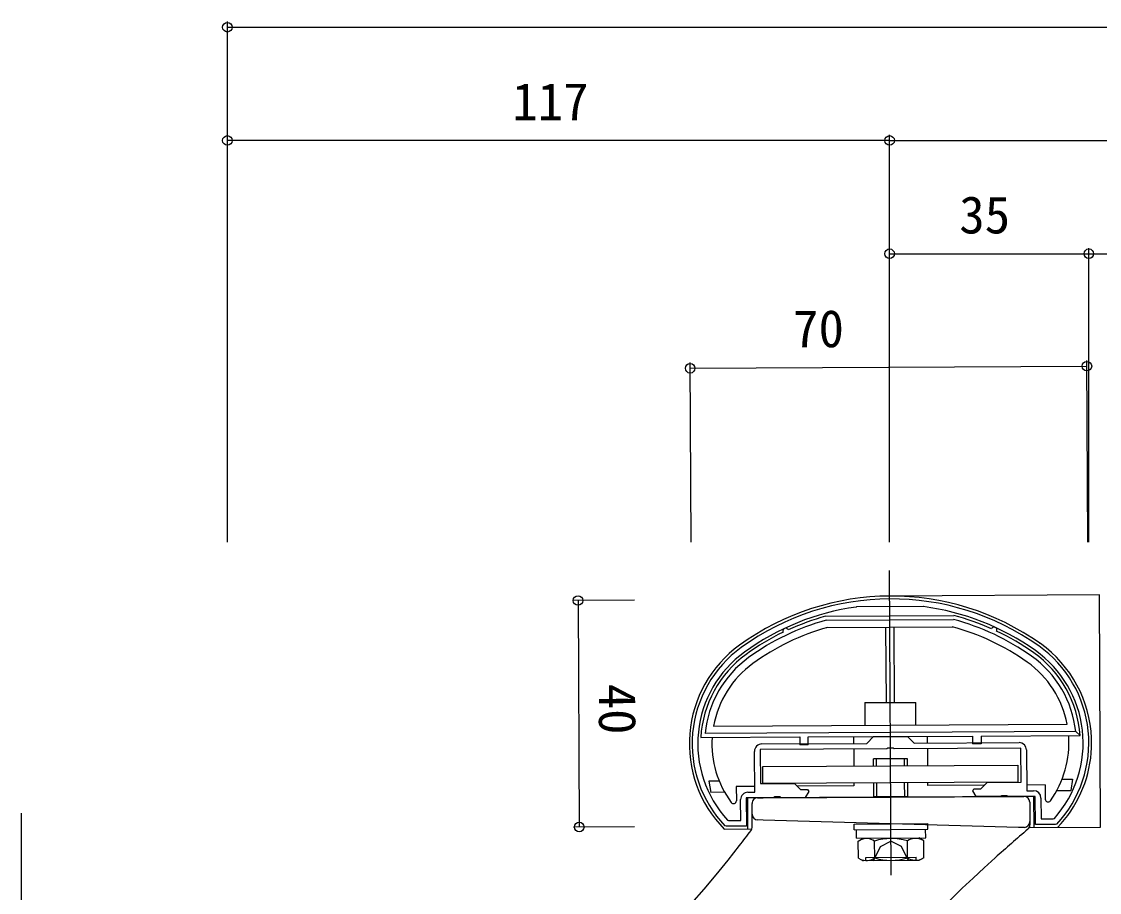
# Model space of a CAD drawing. Units: millimetres, scale not verified. Extents: x -693 to 693, y -1120 to 1121.
# Drawn here: x -308.2 to -118, y -639.1 to -485.4 of the extents above; entities that cross this region are included whole.
import ezdxf
from ezdxf.enums import TextEntityAlignment as Align

# ---------------------------------------------------------------- set-up
doc = ezdxf.new("R2010")
doc.units = ezdxf.units.MM
doc.header["$LTSCALE"] = 6
for name, color, linetype in [('0-2_YKK_11', 7, 'Continuous'), ('0-3_YKK_12', 2, 'Continuous'), ('0-4_YKK_13', 4, 'Continuous'), ('0-6_YKK_D', 6, 'Continuous')]:
    doc.layers.add(name, color=color, linetype=linetype)
doc.styles.add('ＭＳ ゴシック', font='')
doc.styles.get('ＭＳ ゴシック').set_extended_font_data('MS Gothic')

msp = doc.modelspace()

# ---------------------------------------------------------------- linework, layer by layer
at = {"layer": '0-2_YKK_11'}
msp.add_line((-150.628, -612.778), (-132.128, -612.681), dxfattribs=at)
for points in [[(-149.014, -588.672), (-149.055, -588.67), (-160.853, -588.731), (-160.894, -588.734)], [(-177.528, -612.919), (-159.028, -612.822), (-157.834, -611.616), (-151.834, -611.584), (-150.628, -612.778)], [(-131.823, -613.68), (-154.152, -613.797), (-154.344, -613.655), (-155.302, -613.66), (-155.493, -613.804), (-177.822, -613.921), (-177.791, -619.92), (-171.791, -619.889), (-170.685, -620.983), (-169.458, -620.977), (-169.26, -621.316), (-169.867, -622.379), (-174.107, -622.401), (-174.299, -622.259), (-175.258, -622.264), (-175.449, -622.408), (-180.278, -622.434), (-180.252, -627.433), (-183.819, -627.452), (-184.038, -627.359)], [(-179.983, -621.432), (-178.783, -621.426), (-178.821, -614.226)], [(-125.467, -627.052), (-125.685, -627.148), (-129.252, -627.166), (-129.278, -622.166), (-134.108, -622.192), (-134.3, -622.05), (-135.258, -622.055), (-135.449, -622.199), (-139.69, -622.221), (-140.307, -621.164), (-140.112, -620.823), (-138.886, -620.817), (-137.791, -619.711), (-131.791, -619.68), (-131.823, -613.68)], [(-130.821, -613.974), (-130.784, -621.174), (-129.584, -621.168)], [(-183.609, -626.352), (-183.386, -626.45), (-181.257, -626.439), (-181.276, -622.739)], [(-128.277, -622.461), (-128.257, -626.161), (-126.128, -626.15), (-125.906, -626.05)]]:
    msp.add_lwpolyline(points, dxfattribs=at)
for centre, radius, start, end in [((-154.726, -632.3), 45, 54.61468, 125.98534), ((-154.726, -632.3), 44, 98.05817, 125.98534), ((-154.726, -632.3), 44, 54.61468, 82.54185), ((-168.828, -612.88), 21, 125.98534, 223.58916), ((-168.828, -612.88), 20, 125.98534, 222.34584), ((-140.828, -612.733), 20, 318.2541, 54.61468), ((-140.828, -612.733), 21, 317.01084, 54.61468), ((-177.521, -614.219), 1.3, 90.29998, 180.30002), ((-132.121, -613.981), 1.3, 0.3, 90.29998), ((-179.976, -622.732), 1.3, 90.29998, 180.30002), ((-129.577, -622.468), 1.3, 0.3, 90.29998)]:
    msp.add_arc(centre, radius, start, end, dxfattribs=at)
at = {"layer": '0-3_YKK_12'}
msp.add_line((-308.155, -738.594), (-308.155, -625.159), dxfattribs=at)
at = {"layer": '0-4_YKK_13'}
for p, q in [((-154.706, -636.07), (-154.988, -582.301)), ((-117.964, -586.607), (-154.964, -586.8)), ((-117.75, -627.606), (-117.964, -586.607)), ((-166.27, -590.36), (-143.621, -590.241)), ((-166.173, -591.059), (-143.71, -590.942)), ((-166.059, -592.359), (-143.811, -592.242)), ((-155.685, -592.304), (-155.616, -605.604)), ((-154.116, -605.596), (-154.185, -592.296)), ((-128.604, -595.045), (-128.378, -595.205)), ((-159.365, -605.624), (-150.366, -605.577)), ((-159.365, -605.624), (-159.345, -609.624)), ((-150.345, -609.577), (-150.366, -605.577)), ((-186.048, -609.764), (-123.641, -609.437)), ((-188.296, -611.775), (-170.834, -611.684)), ((-122.135, -610.729), (-187.54, -611.071)), ((-170.834, -611.684), (-170.827, -613.084)), ((-169.334, -611.676), (-140.334, -611.524)), ((-169.327, -613.076), (-169.334, -611.676)), ((-161.334, -611.634), (-161.328, -612.834)), ((-148.334, -611.566), (-148.328, -612.766)), ((-140.334, -611.524), (-140.327, -612.924)), ((-138.834, -611.516), (-121.372, -611.425)), ((-138.834, -611.516), (-138.827, -612.916)), ((-121.372, -611.425), (-122.135, -610.729)), ((-169.327, -613.076), (-170.827, -613.084)), ((-161.322, -613.834), (-161.307, -616.834)), ((-148.323, -613.766), (-148.307, -616.766)), ((-138.827, -612.916), (-140.327, -612.924)), ((-151.814, -615.526), (-157.813, -615.557)), ((-157.807, -616.816), (-157.813, -615.557)), ((-157.267, -616.813), (-157.273, -615.555)), ((-152.347, -616.787), (-152.353, -615.529)), ((-151.807, -616.784), (-151.814, -615.526)), ((-185.043, -619.462), (-186.898, -619.471)), ((-186.898, -619.471), (-186.535, -621.47)), ((-161.291, -619.834), (-161.288, -620.334)), ((-157.779, -622.211), (-157.791, -619.816)), ((-157.239, -622.208), (-157.251, -619.813)), ((-152.319, -622.182), (-152.331, -619.787)), ((-151.779, -622.18), (-151.791, -619.784)), ((-148.291, -619.766), (-148.289, -620.266)), ((-184.082, -621.457), (-186.535, -621.47)), ((-178.788, -620.426), (-182.038, -620.443)), ((-182.038, -620.443), (-182.025, -622.946)), ((-161.288, -620.334), (-171.288, -620.386)), ((-138.289, -620.214), (-148.289, -620.266)), ((-127.539, -620.157), (-130.789, -620.174)), ((-127.539, -620.157), (-127.526, -622.661)), ((-125.485, -621.15), (-123.032, -621.137)), ((-129.528, -622.168), (-180.028, -622.432)), ((-179.999, -627.932), (-180.028, -622.432)), ((-179.252, -625.321), (-179.262, -623.428)), ((-178.268, -622.423), (-177.302, -622.418)), ((-157.779, -622.211), (-151.779, -622.18)), ((-157.761, -622.316), (-157.779, -622.211)), ((-157.239, -622.208), (-157.249, -622.313)), ((-152.319, -622.182), (-152.307, -622.287)), ((-151.795, -622.284), (-151.779, -622.18)), ((-130.263, -623.172), (-130.245, -626.636)), ((-129.5, -627.668), (-129.528, -622.168)), ((-179.24, -627.594), (-179.252, -625.321)), ((-177.317, -626.344), (-178.282, -626.316)), ((-132.239, -627.682), (-177.317, -626.344)), ((-161.253, -627.053), (-148.253, -626.985)), ((-161.248, -628.053), (-161.253, -627.053)), ((-148.248, -627.985), (-148.253, -626.985)), ((-131.205, -627.641), (-132.239, -627.682)), ((-130.354, -627.672), (-117.75, -627.606)), ((-130.245, -626.636), (-130.242, -627.207)), ((-184.158, -627.954), (-179.298, -627.928)), ((-161.248, -628.053), (-148.248, -627.985)), ((-160.797, -629.573), (-160.805, -628.051)), ((-160.797, -629.573), (-148.615, -629.509)), ((-159.648, -629.567), (-149.833, -629.516)), ((-148.964, -630.011), (-149.833, -629.516)), ((-148.615, -629.509), (-148.623, -627.987)), ((-132.24, -627.682), (-132.248, -627.689)), ((-160.511, -630.072), (-159.648, -629.567)), ((-160.495, -633.072), (-160.511, -630.072)), ((-157.819, -633.558), (-156.586, -631.051)), ((-157.609, -633.042), (-157.624, -630.072)), ((-156.586, -631.051), (-154.737, -630.056)), ((-152.879, -631.032), (-154.737, -630.056)), ((-151.619, -633.525), (-152.879, -631.032)), ((-151.835, -633.011), (-151.851, -630.041)), ((-148.948, -633.011), (-148.964, -630.011)), ((-160.495, -633.072), (-159.627, -633.567)), ((-159.154, -632.965), (-150.291, -632.918)), ((-159.151, -633.565), (-159.154, -632.965)), ((-150.287, -633.518), (-150.291, -632.918)), ((-148.948, -633.011), (-149.812, -633.516)), ((-149.812, -633.516), (-159.627, -633.567))]:
    msp.add_line(p, q, dxfattribs=at)
for points in [[(-119.399, -614.477), (-119.345, -613.611), (-119.328, -612.767), (-119.344, -611.915)], [(-124.545, -619.145), (-122.69, -619.135), (-123.032, -621.137)], [(-177.302, -622.418), (-132.254, -622.182), (-131.268, -622.177)], [(-179.438, -628.197), (-179.301, -627.941), (-179.24, -627.594)], [(-130.592, -627.973), (-130.59, -627.971), (-130.543, -627.928)]]:
    msp.add_lwpolyline(points, dxfattribs=at)
msp.add_lwpolyline([(-177.351, -616.918), (-132.352, -616.682), (-132.336, -619.682), (-177.335, -619.918)], close=True, dxfattribs=at)
for centre, radius, start, end in [((-154.726, -632.3), 45.5, 54.61467, 125.98533), ((-154.726, -632.3), 42.8, 105.51381, 125.98534), ((-154.726, -632.3), 43.5, 105.39019, 114.64142), ((-154.726, -632.3), 42.8, 54.61467, 75.08619), ((-154.726, -632.3), 43.5, 65.95858, 75.20981), ((-154.726, -632.3), 43.5, 115.95858, 125.98534), ((-154.726, -632.3), 41.5, 105.65889, 125.98534), ((-173.316, -592.972), 0.5, 24.97071, 205.62929), ((-154.726, -632.3), 41.5, 54.61467, 74.94111), ((-136.548, -592.78), 0.5, 334.97071, 155.62929), ((-154.726, -632.3), 43.5, 54.61467, 64.64142), ((-140.828, -612.733), 21.5, 2.18029, 54.61467), ((-168.828, -612.88), 21.5, 125.98533, 224.51687), ((-168.828, -612.88), 19.5, 125.98534, 176.753), ((-140.828, -612.733), 19.5, 3.847, 54.61467), ((-168.828, -612.88), 18.8, 125.98534, 174.47993), ((-168.828, -612.88), 17.5, 125.98534, 169.74242), ((-140.828, -612.733), 17.5, 10.85758, 54.61467), ((-140.828, -612.733), 18.8, 6.12007, 54.61467), ((-168.828, -612.88), 17.5, 176.45699, 216.31885), ((-140.828, -612.733), 17.5, 324.28115, 4.14301), ((-140.828, -612.733), 21.5, 316.08313, 355.34759), ((-182.525, -622.949), 0.5, 216.31885, 0.3), ((-178.262, -623.423), 1, 90.3, 180.3), ((-131.263, -623.177), 1, 0.3, 90.3), ((-127.026, -622.658), 0.5, 180.3, 324.28115), ((-178.252, -625.316), 1, 180.3, 268.3), ((-131.245, -626.641), 1, 272.3, 0.3), ((-131.242, -627.213), 1, 314.33683, 0.3), ((-339.86, -508.761), 200, 322.37284, 323.33184), ((64.4, -855.96), 300, 130.53945, 131.99924), ((-339.861, -508.759), 200.002, 292.24649, 322.37266), ((-159.071, -632.229), 2.598, 56.16369, 115.75615), ((-154.69, -639.163), 9.553, 72.71205, 107.88795), ((-150.382, -632.184), 2.598, 64.84385, 124.43631), ((64.4, -855.96), 300, 131.99924, 148.15864), ((-159.078, -630.899), 2.598, 244.84385, 304.43631), ((-154.77, -623.92), 9.553, 252.71205, 287.88795), ((-150.389, -630.854), 2.598, 236.16369, 295.75615)]:
    msp.add_arc(centre, radius, start, end, dxfattribs=at)
at = {"layer": '0-6_YKK_D'}
for p, q in [((-271.827, -577.3), (-271.827, -485.359)), ((-271.827, -486.359), (379.673, -486.359)), ((-271.827, -577.3), (-271.827, -505.359)), ((-154.988, -577.3), (-154.988, -505.359)), ((-154.988, -577.3), (-154.988, -505.359)), ((-154.988, -506.359), (-271.827, -506.359)), ((-154.988, -506.359), (379.673, -506.359)), ((-154.988, -577.3), (-154.988, -525.359)), ((-154.988, -526.359), (-119.828, -526.359)), ((-119.828, -577.3), (-119.828, -525.359)), ((-119.828, -577.3), (-119.828, -525.359)), ((-119.828, -526.359), (379.673, -526.359)), ((-190.014, -577.3), (-190.18, -545.575)), ((-120.013, -577.3), (-120.181, -545.209)), ((-190.175, -546.575), (-120.176, -546.209)), ((-200.009, -587.536), (-210.961, -587.594)), ((-209.961, -587.588), (-209.751, -627.588)), ((-200.009, -627.537), (-210.751, -627.593))]:
    msp.add_line(p, q, dxfattribs=at)
for centre in [(-271.827, -486.359), (-271.827, -506.359), (-154.988, -506.359), (-154.988, -506.359), (-154.988, -526.359), (-119.828, -526.359), (-119.828, -526.359), (-190.175, -546.575), (-120.176, -546.209), (-209.961, -587.588), (-209.751, -627.588)]:
    msp.add_circle(centre, 0.85, dxfattribs=at)

# ---------------------------------------------------------------- texts
at = {"layer": '0-6_YKK_D', "style": 'ＭＳ ゴシック'}
for s, p in [('117', (-221.567, -504.759)), ('35', (-142.688, -524.759))]:
    msp.add_text(s, height=6.598, dxfattribs=at).set_placement(p, align=Align.BOTTOM_LEFT)
for s, rotation, p in [('70', 0.3, (-171.984, -544.88)), ('40', 270.3, (-208.284, -602.3))]:
    msp.add_text(s, height=6.598, rotation=rotation, dxfattribs=at).set_placement(p, align=Align.BOTTOM_LEFT)

doc.saveas('drawing.dxf')
